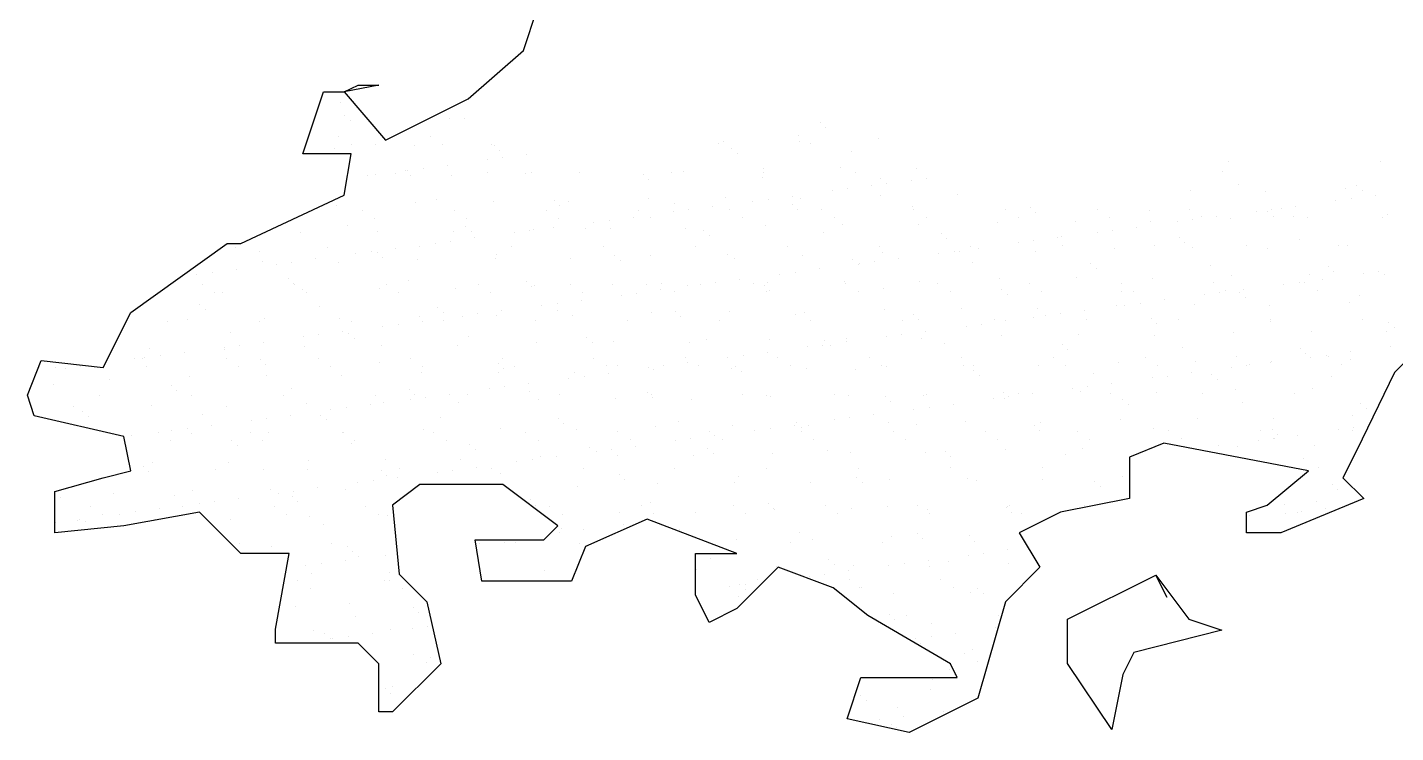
# Model space of a CAD drawing. Header units: millimetres. Extents: x 454 to 24074, y 929 to 15016.
# Drawn here: x 10775 to 11558, y 7779 to 8182 of the extents above; entities that cross this region are included whole.
import ezdxf

# ---------------------------------------------------------------- set-up
doc = ezdxf.new("R2010")
doc.units = ezdxf.units.MM
doc.layers.add('cadblocksdwg.com', color=255, linetype='Continuous')

# ---------------------------------------------------------------- blocks, each defined once
blk = doc.blocks.new('*X19')
at = {"color": 0}
for p, q in [((656.4394, 74.2011), (656.4394, 74.2011)), ((656.4451, 74.1838), (656.4451, 74.1838)), ((656.4525, 74.177), (656.4525, 74.177)), ((656.5872, 74.1802), (656.5872, 74.1802)), ((656.6075, 74.1802), (656.6075, 74.1802)), ((657.09, 74.1739), (657.09, 74.1739)), ((656.4367, 74.1552), (656.4367, 74.1552)), ((656.5612, 74.1554), (656.5612, 74.1554)), ((657.0595, 74.1563), (657.0595, 74.1563)), ((657.0974, 74.1672), (657.0974, 74.1672)), ((657.169, 74.1526), (657.169, 74.1526)), ((656.4309, 74.1393), (656.4309, 74.1393)), ((656.4535, 74.1444), (656.4535, 74.1444)), ((656.4873, 74.1451), (656.4873, 74.1451)), ((656.5389, 74.1432), (656.5389, 74.1432)), ((656.5781, 74.1446), (656.5781, 74.1446)), ((656.6436, 74.1445), (656.6436, 74.1445)), ((656.6473, 74.1437), (656.6473, 74.1437)), ((656.6547, 74.137), (656.6547, 74.137)), ((656.9518, 74.1453), (656.9518, 74.1453)), ((656.9587, 74.1492), (656.9587, 74.1492)), ((656.9698, 74.1388), (656.9698, 74.1388)), ((657.061, 74.1487), (657.061, 74.1487)), ((657.0764, 74.1456), (657.0764, 74.1456)), ((657.1322, 74.1353), (657.1322, 74.1353)), ((656.5839, 74.1166), (656.5839, 74.1166)), ((656.6383, 74.1237), (656.6383, 74.1237)), ((656.6591, 74.1265), (656.6591, 74.1265)), ((656.6916, 74.1307), (656.6916, 74.1307)), ((656.9772, 74.1321), (656.9772, 74.1321)), ((657.6429, 74.1212), (657.6429, 74.1212)), ((657.8499, 74.1221), (657.8499, 74.1221)), ((656.4763, 74.1024), (656.4763, 74.1024)), ((656.4873, 74.1036), (656.4873, 74.1036)), ((656.5143, 74.1057), (656.5143, 74.1057)), ((656.5271, 74.1086), (656.5271, 74.1086)), ((656.5306, 74.1095), (656.5306, 74.1095)), ((656.5344, 74.1019), (656.5344, 74.1019)), ((656.5514, 74.1123), (656.5514, 74.1123)), ((656.5897, 74.1031), (656.5897, 74.1031)), ((656.6388, 74.106), (656.6388, 74.106)), ((656.6895, 74.1051), (656.6895, 74.1051)), ((656.6977, 74.107), (656.6977, 74.107)), ((656.7634, 74.1062), (656.7634, 74.1062)), ((656.8495, 74.1037), (656.8495, 74.1037)), ((656.8569, 74.097), (656.8569, 74.097)), ((656.888, 74.1064), (656.888, 74.1064)), ((656.9047, 74.1078), (656.9047, 74.1078)), ((657.012, 74.1002), (657.012, 74.1002)), ((657.0125, 74.1066), (657.0125, 74.1066)), ((657.0128, 74.1117), (657.0128, 74.1117)), ((657.1175, 74.1131), (657.1175, 74.1131)), ((657.1371, 74.1069), (657.1371, 74.1069)), ((657.172, 74.0988), (657.172, 74.0988)), ((657.2198, 74.1126), (657.2198, 74.1126)), ((657.2343, 74.0986), (657.2343, 74.0986)), ((657.6354, 74.1078), (657.6354, 74.1078)), ((657.1058, 74.0817), (657.1058, 74.0817)), ((657.1266, 74.0844), (657.1266, 74.0844)), ((657.1592, 74.0887), (657.1592, 74.0887)), ((657.1794, 74.0921), (657.1794, 74.0921)), ((657.2135, 74.0959), (657.2135, 74.0959)), ((657.5913, 74.0816), (657.5913, 74.0816)), ((657.6569, 74.0904), (657.6569, 74.0904)), ((657.6937, 74.0811), (657.6937, 74.0811)), ((657.8017, 74.085), (657.8017, 74.085)), ((657.817, 74.089), (657.817, 74.089)), ((657.8243, 74.0822), (657.8243, 74.0822)), ((656.4334, 74.0622), (656.4334, 74.0622)), ((656.5414, 74.0661), (656.5414, 74.0661)), ((656.5692, 74.07), (656.5692, 74.07)), ((656.6461, 74.0674), (656.6461, 74.0674)), ((656.7293, 74.0686), (656.7293, 74.0686)), ((656.7367, 74.0619), (656.7367, 74.0619)), ((656.7485, 74.0669), (656.7485, 74.0669)), ((656.8565, 74.0708), (656.8565, 74.0708)), ((656.8917, 74.0651), (656.8917, 74.0651)), ((656.9438, 74.0604), (656.9438, 74.0604)), ((656.9612, 74.0722), (656.9612, 74.0722)), ((656.9982, 74.0675), (656.9982, 74.0675)), ((657.019, 74.0703), (657.019, 74.0703)), ((657.0515, 74.0745), (657.0515, 74.0745)), ((657.0518, 74.0637), (657.0518, 74.0637)), ((657.0635, 74.0717), (657.0635, 74.0717)), ((657.1716, 74.0756), (657.1716, 74.0756)), ((657.2142, 74.0602), (657.2142, 74.0602)), ((657.2763, 74.0769), (657.2763, 74.0769)), ((657.3743, 74.0588), (657.3743, 74.0588)), ((657.7344, 74.0609), (657.7344, 74.0609)), ((657.7887, 74.068), (657.7887, 74.068)), ((657.8096, 74.0708), (657.8096, 74.0708)), ((657.8421, 74.0751), (657.8421, 74.0751)), ((656.469, 74.055), (656.469, 74.055)), ((656.4859, 74.0443), (656.4859, 74.0443)), ((656.5935, 74.0552), (656.5935, 74.0552)), ((656.6104, 74.0445), (656.6104, 74.0445)), ((656.7181, 74.0555), (656.7181, 74.0555)), ((656.735, 74.0447), (656.735, 74.0447)), ((656.8036, 74.0419), (656.8036, 74.0419)), ((656.8362, 74.0462), (656.8362, 74.0462)), ((656.8427, 74.0557), (656.8427, 74.0557)), ((656.8595, 74.0449), (656.8595, 74.0449)), ((656.8905, 74.0534), (656.8905, 74.0534)), ((656.9113, 74.0561), (656.9113, 74.0561)), ((656.9672, 74.0559), (656.9672, 74.0559)), ((656.9841, 74.0452), (656.9841, 74.0452)), ((657.0592, 74.057), (657.0592, 74.057)), ((657.0918, 74.0561), (657.0918, 74.0561)), ((657.1087, 74.0454), (657.1087, 74.0454)), ((657.2164, 74.0564), (657.2164, 74.0564)), ((657.2332, 74.0456), (657.2332, 74.0456)), ((657.3409, 74.0566), (657.3409, 74.0566)), ((657.3578, 74.0458), (657.3578, 74.0458)), ((657.3816, 74.052), (657.3816, 74.052)), ((657.4351, 74.0407), (657.4351, 74.0407)), ((657.4655, 74.0568), (657.4655, 74.0568)), ((657.4824, 74.0461), (657.4824, 74.0461)), ((657.5367, 74.0553), (657.5367, 74.0553)), ((657.5374, 74.0402), (657.5374, 74.0402)), ((657.5901, 74.057), (657.5901, 74.057)), ((657.5942, 74.0424), (657.5942, 74.0424)), ((657.6069, 74.0463), (657.6069, 74.0463)), ((657.6267, 74.0467), (657.6267, 74.0467)), ((657.6454, 74.0441), (657.6454, 74.0441)), ((657.6811, 74.0539), (657.6811, 74.0539)), ((657.6967, 74.0539), (657.6967, 74.0539)), ((657.7019, 74.0566), (657.7019, 74.0566)), ((657.7041, 74.0471), (657.7041, 74.0471)), ((657.7146, 74.0573), (657.7146, 74.0573)), ((657.7315, 74.0465), (657.7315, 74.0465)), ((657.7501, 74.0455), (657.7501, 74.0455)), ((657.8524, 74.045), (657.8524, 74.045)), ((657.8591, 74.0503), (657.8591, 74.0503)), ((656.3852, 74.0252), (656.3852, 74.0252)), ((656.449, 74.0349), (656.449, 74.0349)), ((656.4899, 74.0265), (656.4899, 74.0265)), ((656.5922, 74.026), (656.5922, 74.026)), ((656.6091, 74.0335), (656.6091, 74.0335)), ((656.6164, 74.0268), (656.6164, 74.0268)), ((656.6751, 74.025), (656.6751, 74.025)), ((656.696, 74.0277), (656.696, 74.0277)), ((656.7002, 74.0299), (656.7002, 74.0299)), ((656.7285, 74.032), (656.7285, 74.032)), ((656.7715, 74.03), (656.7715, 74.03)), ((656.7828, 74.0392), (656.7828, 74.0392)), ((656.8049, 74.0313), (656.8049, 74.0313)), ((656.9073, 74.0308), (656.9073, 74.0308)), ((656.9315, 74.0286), (656.9315, 74.0286)), ((656.9389, 74.0218), (656.9389, 74.0218)), ((657.0153, 74.0347), (657.0153, 74.0347)), ((657.094, 74.0251), (657.094, 74.0251)), ((657.12, 74.036), (657.12, 74.036)), ((657.2223, 74.0355), (657.2223, 74.0355)), ((657.254, 74.0237), (657.254, 74.0237)), ((657.3304, 74.0394), (657.3304, 74.0394)), ((657.4657, 74.0255), (657.4657, 74.0255)), ((657.4865, 74.0283), (657.4865, 74.0283)), ((657.5191, 74.0325), (657.5191, 74.0325)), ((657.5734, 74.0397), (657.5734, 74.0397)), ((656.2974, 74.0051), (656.2974, 74.0051)), ((656.422, 74.0053), (656.422, 74.0053)), ((656.5131, 74.0037), (656.5131, 74.0037)), ((656.5466, 74.0056), (656.5466, 74.0056)), ((656.5675, 74.0108), (656.5675, 74.0108)), ((656.5883, 74.0136), (656.5883, 74.0136)), ((656.6208, 74.0178), (656.6208, 74.0178)), ((656.6711, 74.0058), (656.6711, 74.0058)), ((656.7957, 74.006), (656.7957, 74.006)), ((656.9203, 74.0063), (656.9203, 74.0063)), ((657.0448, 74.0065), (657.0448, 74.0065)), ((657.1694, 74.0067), (657.1694, 74.0067)), ((657.2614, 74.0169), (657.2614, 74.0169)), ((657.294, 74.0069), (657.294, 74.0069)), ((657.3037, 74.0042), (657.3037, 74.0042)), ((657.3581, 74.0113), (657.3581, 74.0113)), ((657.3789, 74.0141), (657.3789, 74.0141)), ((657.4114, 74.0184), (657.4114, 74.0184)), ((657.4164, 74.0202), (657.4164, 74.0202)), ((657.4185, 74.0072), (657.4185, 74.0072)), ((657.4891, 74.0032), (657.4891, 74.0032)), ((657.5431, 74.0074), (657.5431, 74.0074)), ((657.5765, 74.0188), (657.5765, 74.0188)), ((657.5839, 74.012), (657.5839, 74.012)), ((657.5938, 74.0046), (657.5938, 74.0046)), ((657.6677, 74.0076), (657.6677, 74.0076)), ((657.6962, 74.0041), (657.6962, 74.0041)), ((657.7389, 74.0152), (657.7389, 74.0152)), ((657.7922, 74.0078), (657.7922, 74.0078)), ((657.8042, 74.008), (657.8042, 74.008)), ((656.3288, 73.9998), (656.3288, 73.9998)), ((656.3336, 73.9856), (656.3336, 73.9856)), ((656.373, 73.9852), (656.373, 73.9852)), ((656.4055, 73.9895), (656.4055, 73.9895)), ((656.4359, 73.9851), (656.4359, 73.9851)), ((656.4598, 73.9967), (656.4598, 73.9967)), ((656.4806, 73.9994), (656.4806, 73.9994)), ((656.4888, 73.9984), (656.4888, 73.9984)), ((656.4962, 73.9916), (656.4962, 73.9916)), ((656.544, 73.989), (656.544, 73.989)), ((656.6487, 73.9904), (656.6487, 73.9904)), ((656.6512, 73.9949), (656.6512, 73.9949)), ((656.751, 73.9899), (656.751, 73.9899)), ((656.8113, 73.9935), (656.8113, 73.9935)), ((656.8187, 73.9867), (656.8187, 73.9867)), ((656.859, 73.9938), (656.859, 73.9938)), ((656.9637, 73.9951), (656.9637, 73.9951)), ((656.9737, 73.99), (656.9737, 73.99)), ((657.066, 73.9946), (657.066, 73.9946)), ((657.1338, 73.9886), (657.1338, 73.9886)), ((657.1635, 73.9857), (657.1635, 73.9857)), ((657.1741, 73.9985), (657.1741, 73.9985)), ((657.196, 73.99), (657.196, 73.99)), ((657.2504, 73.9972), (657.2504, 73.9972)), ((657.2712, 73.9999), (657.2712, 73.9999)), ((657.2788, 73.9998), (657.2788, 73.9998)), ((657.2962, 73.985), (657.2962, 73.985)), ((657.3811, 73.9993), (657.3811, 73.9993)), ((656.2445, 73.9683), (656.2445, 73.9683)), ((656.2653, 73.971), (656.2653, 73.971)), ((656.2978, 73.9753), (656.2978, 73.9753)), ((656.3521, 73.9825), (656.3521, 73.9825)), ((657.035, 73.9688), (657.035, 73.9688)), ((657.0559, 73.9716), (657.0559, 73.9716)), ((657.0884, 73.9758), (657.0884, 73.9758)), ((657.1411, 73.9818), (657.1411, 73.9818)), ((657.1427, 73.983), (657.1427, 73.983)), ((657.4562, 73.9837), (657.4562, 73.9837)), ((657.4636, 73.9769), (657.4636, 73.9769)), ((657.6187, 73.9801), (657.6187, 73.9801)), ((657.6479, 73.9671), (657.6479, 73.9671)), ((657.7526, 73.9684), (657.7526, 73.9684)), ((657.7787, 73.9788), (657.7787, 73.9788)), ((657.7861, 73.972), (657.7861, 73.972)), ((657.8256, 73.9693), (657.8256, 73.9693)), ((657.8464, 73.9721), (657.8464, 73.9721)), ((657.855, 73.9679), (657.855, 73.9679)), ((656.2522, 73.9544), (656.2522, 73.9544)), ((656.3686, 73.9633), (656.3686, 73.9633)), ((656.3759, 73.9565), (656.3759, 73.9565)), ((656.3767, 73.9546), (656.3767, 73.9546)), ((656.3877, 73.9481), (656.3877, 73.9481)), ((656.4924, 73.9494), (656.4924, 73.9494)), ((656.5013, 73.9548), (656.5013, 73.9548)), ((656.531, 73.9598), (656.531, 73.9598)), ((656.5947, 73.949), (656.5947, 73.949)), ((656.6259, 73.9551), (656.6259, 73.9551)), ((656.691, 73.9584), (656.691, 73.9584)), ((656.6984, 73.9516), (656.6984, 73.9516)), ((656.7027, 73.9529), (656.7027, 73.9529)), ((656.7504, 73.9553), (656.7504, 73.9553)), ((656.8074, 73.9542), (656.8074, 73.9542)), ((656.8535, 73.9549), (656.8535, 73.9549)), ((656.873, 73.9475), (656.873, 73.9475)), ((656.875, 73.9555), (656.875, 73.9555)), ((656.9098, 73.9537), (656.9098, 73.9537)), ((656.9274, 73.9546), (656.9274, 73.9546)), ((656.9482, 73.9574), (656.9482, 73.9574)), ((656.9807, 73.9617), (656.9807, 73.9617)), ((656.9996, 73.9557), (656.9996, 73.9557)), ((657.0135, 73.9535), (657.0135, 73.9535)), ((657.0178, 73.9576), (657.0178, 73.9576)), ((657.1225, 73.9589), (657.1225, 73.9589)), ((657.1241, 73.956), (657.1241, 73.956)), ((657.1759, 73.9499), (657.1759, 73.9499)), ((657.2248, 73.9584), (657.2248, 73.9584)), ((657.2487, 73.9562), (657.2487, 73.9562)), ((657.3329, 73.9623), (657.3329, 73.9623)), ((657.336, 73.9486), (657.336, 73.9486)), ((657.3732, 73.9564), (657.3732, 73.9564)), ((657.4376, 73.9637), (657.4376, 73.9637)), ((657.4978, 73.9567), (657.4978, 73.9567)), ((657.5399, 73.9632), (657.5399, 73.9632)), ((657.6224, 73.9569), (657.6224, 73.9569)), ((657.6636, 73.948), (657.6636, 73.948)), ((657.7179, 73.9552), (657.7179, 73.9552)), ((657.7388, 73.9579), (657.7388, 73.9579)), ((657.7469, 73.9571), (657.7469, 73.9571)), ((657.7713, 73.9622), (657.7713, 73.9622)), ((656.269, 73.9436), (656.269, 73.9436)), ((656.2796, 73.9442), (656.2796, 73.9442)), ((656.3936, 73.9439), (656.3936, 73.9439)), ((656.5182, 73.9441), (656.5182, 73.9441)), ((656.6427, 73.9443), (656.6427, 73.9443)), ((656.7328, 73.929), (656.7328, 73.929)), ((656.7654, 73.9333), (656.7654, 73.9333)), ((656.7673, 73.9445), (656.7673, 73.9445)), ((656.8197, 73.9405), (656.8197, 73.9405)), ((656.8405, 73.9432), (656.8405, 73.9432)), ((656.8919, 73.9448), (656.8919, 73.9448)), ((657.0164, 73.945), (657.0164, 73.945)), ((657.0209, 73.9467), (657.0209, 73.9467)), ((657.141, 73.9452), (657.141, 73.9452)), ((657.2656, 73.9455), (657.2656, 73.9455)), ((657.3434, 73.9418), (657.3434, 73.9418)), ((657.3901, 73.9457), (657.3901, 73.9457)), ((657.4984, 73.945), (657.4984, 73.945)), ((657.5147, 73.9459), (657.5147, 73.9459)), ((657.5234, 73.9295), (657.5234, 73.9295)), ((657.5559, 73.9338), (657.5559, 73.9338)), ((657.6103, 73.941), (657.6103, 73.941)), ((657.6311, 73.9437), (657.6311, 73.9437)), ((657.6392, 73.9461), (657.6392, 73.9461)), ((657.6585, 73.9437), (657.6585, 73.9437)), ((657.6658, 73.9369), (657.6658, 73.9369)), ((657.7638, 73.9464), (657.7638, 73.9464)), ((657.8067, 73.9309), (657.8067, 73.9309)), ((657.8209, 73.9401), (657.8209, 73.9401)), ((656.2483, 73.9282), (656.2483, 73.9282)), ((656.2557, 73.9214), (656.2557, 73.9214)), ((656.4107, 73.9247), (656.4107, 73.9247)), ((656.5465, 73.9119), (656.5465, 73.9119)), ((656.5708, 73.9233), (656.5708, 73.9233)), ((656.5782, 73.9165), (656.5782, 73.9165)), ((656.6044, 73.9121), (656.6044, 73.9121)), ((656.6252, 73.9149), (656.6252, 73.9149)), ((656.6512, 73.9133), (656.6512, 73.9133)), ((656.6577, 73.9191), (656.6577, 73.9191)), ((656.712, 73.9263), (656.712, 73.9263)), ((656.7332, 73.9197), (656.7332, 73.9197)), ((656.7535, 73.9128), (656.7535, 73.9128)), ((656.8615, 73.9167), (656.8615, 73.9167)), ((656.8933, 73.9184), (656.8933, 73.9184)), ((656.9006, 73.9116), (656.9006, 73.9116)), ((656.9662, 73.918), (656.9662, 73.918)), ((657.0557, 73.9148), (657.0557, 73.9148)), ((657.0686, 73.9175), (657.0686, 73.9175)), ((657.1766, 73.9214), (657.1766, 73.9214)), ((657.2157, 73.9135), (657.2157, 73.9135)), ((657.2813, 73.9228), (657.2813, 73.9228)), ((657.3836, 73.9223), (657.3836, 73.9223)), ((657.3949, 73.9126), (657.3949, 73.9126)), ((657.4158, 73.9154), (657.4158, 73.9154)), ((657.4483, 73.9197), (657.4483, 73.9197)), ((657.4917, 73.9262), (657.4917, 73.9262)), ((657.5026, 73.9268), (657.5026, 73.9268)), ((657.5964, 73.9275), (657.5964, 73.9275)), ((657.6987, 73.927), (657.6987, 73.927)), ((656.2052, 73.9047), (656.2052, 73.9047)), ((656.2314, 73.9072), (656.2314, 73.9072)), ((656.3297, 73.905), (656.3297, 73.905)), ((656.3361, 73.9085), (656.3361, 73.9085)), ((656.4384, 73.9081), (656.4384, 73.9081)), ((656.4543, 73.9052), (656.4543, 73.9052)), ((656.4967, 73.8979), (656.4967, 73.8979)), ((656.5175, 73.9007), (656.5175, 73.9007)), ((656.55, 73.905), (656.55, 73.905)), ((656.5789, 73.9054), (656.5789, 73.9054)), ((656.7034, 73.9056), (656.7034, 73.9056)), ((656.828, 73.9059), (656.828, 73.9059)), ((656.9526, 73.9061), (656.9526, 73.9061)), ((657.0771, 73.9063), (657.0771, 73.9063)), ((657.2017, 73.9065), (657.2017, 73.9065)), ((657.2231, 73.9067), (657.2231, 73.9067)), ((657.2873, 73.8985), (657.2873, 73.8985)), ((657.3081, 73.9012), (657.3081, 73.9012)), ((657.3263, 73.9068), (657.3263, 73.9068)), ((657.3406, 73.9055), (657.3406, 73.9055)), ((657.3782, 73.9099), (657.3782, 73.9099)), ((657.4508, 73.907), (657.4508, 73.907)), ((657.5382, 73.9085), (657.5382, 73.9085)), ((657.5456, 73.9018), (657.5456, 73.9018)), ((657.5754, 73.9072), (657.5754, 73.9072)), ((657.7, 73.9074), (657.7, 73.9074)), ((657.7006, 73.905), (657.7006, 73.905)), ((657.8245, 73.9077), (657.8245, 73.9077)), ((657.8607, 73.9036), (657.8607, 73.9036)), ((657.8681, 73.8969), (657.8681, 73.8969)), ((656.2905, 73.8895), (656.2905, 73.8895)), ((656.3347, 73.8766), (656.3347, 73.8766)), ((656.389, 73.8838), (656.389, 73.8838)), ((656.4098, 73.8865), (656.4098, 73.8865)), ((656.4424, 73.8908), (656.4424, 73.8908)), ((656.4506, 73.8882), (656.4506, 73.8882)), ((656.4579, 73.8814), (656.4579, 73.8814)), ((656.613, 73.8846), (656.613, 73.8846)), ((656.7053, 73.8758), (656.7053, 73.8758)), ((656.773, 73.8833), (656.773, 73.8833)), ((656.7804, 73.8765), (656.7804, 73.8765)), ((656.81, 73.8771), (656.81, 73.8771)), ((656.9123, 73.8766), (656.9123, 73.8766)), ((656.9354, 73.8797), (656.9354, 73.8797)), ((657.0203, 73.8805), (657.0203, 73.8805)), ((657.0955, 73.8783), (657.0955, 73.8783)), ((657.125, 73.8819), (657.125, 73.8819)), ((657.1253, 73.8771), (657.1253, 73.8771)), ((657.1796, 73.8843), (657.1796, 73.8843)), ((657.2004, 73.887), (657.2004, 73.887)), ((657.2274, 73.8814), (657.2274, 73.8814)), ((657.2329, 73.8913), (657.2329, 73.8913)), ((657.2579, 73.8748), (657.2579, 73.8748)), ((657.3354, 73.8853), (657.3354, 73.8853)), ((657.418, 73.8734), (657.418, 73.8734)), ((657.4401, 73.8866), (657.4401, 73.8866)), ((657.5424, 73.8861), (657.5424, 73.8861)), ((657.6505, 73.89), (657.6505, 73.89)), ((657.7552, 73.8913), (657.7552, 73.8913)), ((657.8575, 73.8908), (657.8575, 73.8908)), ((656.1737, 73.8554), (656.1737, 73.8554)), ((656.1798, 73.8676), (656.1798, 73.8676)), ((656.1945, 73.8582), (656.1945, 73.8582)), ((656.227, 73.8624), (656.227, 73.8624)), ((656.2813, 73.8696), (656.2813, 73.8696)), ((656.2822, 73.8671), (656.2822, 73.8671)), ((656.3022, 73.8723), (656.3022, 73.8723)), ((656.3902, 73.871), (656.3902, 73.871)), ((656.4949, 73.8724), (656.4949, 73.8724)), ((656.5972, 73.8719), (656.5972, 73.8719)), ((656.6582, 73.8549), (656.6582, 73.8549)), ((656.7827, 73.8551), (656.7827, 73.8551)), ((656.9073, 73.8554), (656.9073, 73.8554)), ((656.9642, 73.8559), (656.9642, 73.8559)), ((656.9851, 73.8587), (656.9851, 73.8587)), ((657.0176, 73.863), (657.0176, 73.863)), ((657.0319, 73.8556), (657.0319, 73.8556)), ((657.0719, 73.8701), (657.0719, 73.8701)), ((657.0927, 73.8728), (657.0927, 73.8728)), ((657.1029, 73.8716), (657.1029, 73.8716)), ((657.1564, 73.8558), (657.1564, 73.8558)), ((657.281, 73.856), (657.281, 73.856)), ((657.4056, 73.8563), (657.4056, 73.8563)), ((657.4254, 73.8667), (657.4254, 73.8667)), ((657.5301, 73.8565), (657.5301, 73.8565)), ((657.5804, 73.8699), (657.5804, 73.8699)), ((657.6547, 73.8567), (657.6547, 73.8567)), ((657.7405, 73.8685), (657.7405, 73.8685)), ((657.7478, 73.8618), (657.7478, 73.8618)), ((657.7548, 73.8564), (657.7548, 73.8564)), ((657.7756, 73.8592), (657.7756, 73.8592)), ((657.7793, 73.8569), (657.7793, 73.8569)), ((657.8082, 73.8635), (657.8082, 73.8635)), ((657.8625, 73.8706), (657.8625, 73.8706)), ((656.0522, 73.843), (656.0522, 73.843)), ((656.066, 73.8412), (656.066, 73.8412)), ((656.0868, 73.844), (656.0868, 73.844)), ((656.1599, 73.854), (656.1599, 73.854)), ((656.1703, 73.8544), (656.1703, 73.8544)), ((656.1768, 73.8433), (656.1768, 73.8433)), ((656.2845, 73.8542), (656.2845, 73.8542)), ((656.3013, 73.8435), (656.3013, 73.8435)), ((656.3303, 73.8531), (656.3303, 73.8531)), ((656.3377, 73.8463), (656.3377, 73.8463)), ((656.409, 73.8544), (656.409, 73.8544)), ((656.4259, 73.8437), (656.4259, 73.8437)), ((656.4927, 73.8495), (656.4927, 73.8495)), ((656.5336, 73.8547), (656.5336, 73.8547)), ((656.5505, 73.8439), (656.5505, 73.8439)), ((656.6528, 73.8482), (656.6528, 73.8482)), ((656.6537, 73.8362), (656.6537, 73.8362)), ((656.6602, 73.8414), (656.6602, 73.8414)), ((656.675, 73.8442), (656.675, 73.8442)), ((656.7996, 73.8444), (656.7996, 73.8444)), ((656.8152, 73.8446), (656.8152, 73.8446)), ((656.8566, 73.8418), (656.8566, 73.8418)), ((656.8641, 73.8396), (656.8641, 73.8396)), ((656.8774, 73.8445), (656.8774, 73.8445)), ((656.9099, 73.8488), (656.9099, 73.8488)), ((656.9242, 73.8446), (656.9242, 73.8446)), ((656.9688, 73.8409), (656.9688, 73.8409)), ((656.9753, 73.8432), (656.9753, 73.8432)), ((656.9826, 73.8365), (656.9826, 73.8365)), ((657.0487, 73.8448), (657.0487, 73.8448)), ((657.0711, 73.8405), (657.0711, 73.8405)), ((657.1377, 73.8397), (657.1377, 73.8397)), ((657.1733, 73.8451), (657.1733, 73.8451)), ((657.1791, 73.8443), (657.1791, 73.8443)), ((657.2838, 73.8457), (657.2838, 73.8457)), ((657.2977, 73.8383), (657.2977, 73.8383)), ((657.2979, 73.8453), (657.2979, 73.8453)), ((657.3861, 73.8452), (657.3861, 73.8452)), ((657.4224, 73.8455), (657.4224, 73.8455)), ((657.4942, 73.8491), (657.4942, 73.8491)), ((657.547, 73.8457), (657.547, 73.8457)), ((657.5989, 73.8504), (657.5989, 73.8504)), ((657.6472, 73.8423), (657.6472, 73.8423)), ((657.668, 73.845), (657.668, 73.845)), ((657.6716, 73.846), (657.6716, 73.846)), ((657.7005, 73.8493), (657.7005, 73.8493)), ((657.7012, 73.8499), (657.7012, 73.8499)), ((657.7961, 73.8462), (657.7961, 73.8462)), ((657.8092, 73.8538), (657.8092, 73.8538)), ((656.0236, 73.8267), (656.0236, 73.8267)), ((656.05, 73.8193), (656.05, 73.8193)), ((656.1259, 73.8262), (656.1259, 73.8262)), ((656.2101, 73.818), (656.2101, 73.818)), ((656.2339, 73.8301), (656.2339, 73.8301)), ((656.3386, 73.8315), (656.3386, 73.8315)), ((656.441, 73.831), (656.441, 73.831)), ((656.549, 73.8349), (656.549, 73.8349)), ((656.6946, 73.8204), (656.6946, 73.8204)), ((656.7489, 73.8276), (656.7489, 73.8276)), ((656.756, 73.8357), (656.756, 73.8357)), ((656.7697, 73.8303), (656.7697, 73.8303)), ((656.8022, 73.8346), (656.8022, 73.8346)), ((657.3051, 73.8316), (657.3051, 73.8316)), ((657.4602, 73.8348), (657.4602, 73.8348)), ((657.4852, 73.8209), (657.4852, 73.8209)), ((657.5395, 73.8281), (657.5395, 73.8281)), ((657.5603, 73.8308), (657.5603, 73.8308)), ((657.5928, 73.8351), (657.5928, 73.8351)), ((657.6202, 73.8334), (657.6202, 73.8334)), ((657.6276, 73.8267), (657.6276, 73.8267)), ((657.7826, 73.8299), (657.7826, 73.8299)), ((656.1129, 73.8043), (656.1129, 73.8043)), ((656.2174, 73.8112), (656.2174, 73.8112)), ((656.2375, 73.8046), (656.2375, 73.8046)), ((656.3621, 73.8048), (656.3621, 73.8048)), ((656.3725, 73.8144), (656.3725, 73.8144)), ((656.4866, 73.805), (656.4866, 73.805)), ((656.5325, 73.813), (656.5325, 73.813)), ((656.5336, 73.7992), (656.5336, 73.7992)), ((656.5399, 73.8063), (656.5399, 73.8063)), ((656.5544, 73.802), (656.5544, 73.802)), ((656.5869, 73.8063), (656.5869, 73.8063)), ((656.6112, 73.8052), (656.6112, 73.8052)), ((656.6412, 73.8134), (656.6412, 73.8134)), ((656.6621, 73.8161), (656.6621, 73.8161)), ((656.695, 73.8095), (656.695, 73.8095)), ((656.7358, 73.8055), (656.7358, 73.8055)), ((656.8125, 73.8), (656.8125, 73.8)), ((656.855, 73.8081), (656.855, 73.8081)), ((656.8603, 73.8057), (656.8603, 73.8057)), ((656.8624, 73.8014), (656.8624, 73.8014)), ((656.9148, 73.7996), (656.9148, 73.7996)), ((656.9849, 73.8059), (656.9849, 73.8059)), ((657.0174, 73.8046), (657.0174, 73.8046)), ((657.0228, 73.8034), (657.0228, 73.8034)), ((657.1094, 73.8061), (657.1094, 73.8061)), ((657.1276, 73.8048), (657.1276, 73.8048)), ((657.1775, 73.8032), (657.1775, 73.8032)), ((657.2299, 73.8043), (657.2299, 73.8043)), ((657.234, 73.8064), (657.234, 73.8064)), ((657.3241, 73.7997), (657.3241, 73.7997)), ((657.3379, 73.8082), (657.3379, 73.8082)), ((657.3399, 73.7997), (657.3399, 73.7997)), ((657.345, 73.8025), (657.345, 73.8025)), ((657.3586, 73.8066), (657.3586, 73.8066)), ((657.3775, 73.8068), (657.3775, 73.8068)), ((657.4318, 73.8139), (657.4318, 73.8139)), ((657.4426, 73.8095), (657.4426, 73.8095)), ((657.4526, 73.8167), (657.4526, 73.8167)), ((657.4831, 73.8068), (657.4831, 73.8068)), ((657.5449, 73.809), (657.5449, 73.809)), ((657.6077, 73.8071), (657.6077, 73.8071)), ((657.653, 73.8129), (657.653, 73.8129)), ((657.7323, 73.8073), (657.7323, 73.8073)), ((657.7577, 73.8143), (657.7577, 73.8143)), ((656.0777, 73.7892), (656.0777, 73.7892)), ((656.0898, 73.7829), (656.0898, 73.7829)), ((656.1824, 73.7906), (656.1824, 73.7906)), ((656.2847, 73.7901), (656.2847, 73.7901)), ((656.3927, 73.794), (656.3927, 73.794)), ((656.4259, 73.7851), (656.4259, 73.7851)), ((656.4467, 73.7878), (656.4467, 73.7878)), ((656.4792, 73.7921), (656.4792, 73.7921)), ((656.4974, 73.7953), (656.4974, 73.7953)), ((656.5997, 73.7948), (656.5997, 73.7948)), ((656.7078, 73.7987), (656.7078, 73.7987)), ((657.1849, 73.7965), (657.1849, 73.7965)), ((657.2165, 73.7856), (657.2165, 73.7856)), ((657.2373, 73.7883), (657.2373, 73.7883)), ((657.2698, 73.7926), (657.2698, 73.7926)), ((657.5, 73.7983), (657.5, 73.7983)), ((657.5073, 73.7916), (657.5073, 73.7916)), ((657.6624, 73.7948), (657.6624, 73.7948)), ((657.8224, 73.7934), (657.8224, 73.7934)), ((657.8298, 73.7866), (657.8298, 73.7866)), ((656.0972, 73.7761), (656.0972, 73.7761)), ((656.2522, 73.7793), (656.2522, 73.7793)), ((656.2639, 73.7637), (656.2639, 73.7637)), ((656.3182, 73.7709), (656.3182, 73.7709)), ((656.339, 73.7736), (656.339, 73.7736)), ((656.3716, 73.7779), (656.3716, 73.7779)), ((656.4123, 73.7779), (656.4123, 73.7779)), ((656.4197, 73.7712), (656.4197, 73.7712)), ((656.5747, 73.7744), (656.5747, 73.7744)), ((656.7348, 73.773), (656.7348, 73.773)), ((656.7421, 73.7663), (656.7421, 73.7663)), ((656.8666, 73.7625), (656.8666, 73.7625)), ((656.8972, 73.7695), (656.8972, 73.7695)), ((656.9713, 73.7639), (656.9713, 73.7639)), ((657.0545, 73.7642), (657.0545, 73.7642)), ((657.0572, 73.7681), (657.0572, 73.7681)), ((657.0736, 73.7634), (657.0736, 73.7634)), ((657.1088, 73.7714), (657.1088, 73.7714)), ((657.1296, 73.7741), (657.1296, 73.7741)), ((657.1621, 73.7784), (657.1621, 73.7784)), ((657.1816, 73.7673), (657.1816, 73.7673)), ((657.2197, 73.7646), (657.2197, 73.7646)), ((657.2863, 73.7686), (657.2863, 73.7686)), ((657.3797, 73.7632), (657.3797, 73.7632)), ((657.3887, 73.7681), (657.3887, 73.7681)), ((657.4967, 73.772), (657.4967, 73.772)), ((657.6014, 73.7733), (657.6014, 73.7733)), ((657.7037, 73.7729), (657.7037, 73.7729)), ((657.8118, 73.7767), (657.8118, 73.7767)), ((656.1562, 73.7496), (656.1562, 73.7496)), ((656.1922, 73.7538), (656.1922, 73.7538)), ((656.2106, 73.7567), (656.2106, 73.7567)), ((656.2314, 73.7594), (656.2314, 73.7594)), ((656.2365, 73.7531), (656.2365, 73.7531)), ((656.3168, 73.7541), (656.3168, 73.7541)), ((656.3412, 73.7544), (656.3412, 73.7544)), ((656.4413, 73.7543), (656.4413, 73.7543)), ((656.4435, 73.7539), (656.4435, 73.7539)), ((656.4582, 73.7435), (656.4582, 73.7435)), ((656.5515, 73.7578), (656.5515, 73.7578)), ((656.5659, 73.7545), (656.5659, 73.7545)), ((656.5828, 73.7438), (656.5828, 73.7438)), ((656.6562, 73.7591), (656.6562, 73.7591)), ((656.6905, 73.7547), (656.6905, 73.7547)), ((656.7073, 73.744), (656.7073, 73.744)), ((656.7585, 73.7586), (656.7585, 73.7586)), ((656.815, 73.755), (656.815, 73.755)), ((656.8319, 73.7442), (656.8319, 73.7442)), ((656.9143, 73.7458), (656.9143, 73.7458)), ((656.9396, 73.7552), (656.9396, 73.7552)), ((656.9468, 73.7501), (656.9468, 73.7501)), ((656.9565, 73.7444), (656.9565, 73.7444)), ((657.0011, 73.7572), (657.0011, 73.7572)), ((657.0219, 73.76), (657.0219, 73.76)), ((657.0642, 73.7554), (657.0642, 73.7554)), ((657.0646, 73.7614), (657.0646, 73.7614)), ((657.081, 73.7447), (657.081, 73.7447)), ((657.1887, 73.7556), (657.1887, 73.7556)), ((657.2056, 73.7449), (657.2056, 73.7449)), ((657.3133, 73.7559), (657.3133, 73.7559)), ((657.3302, 73.7451), (657.3302, 73.7451)), ((657.3871, 73.7564), (657.3871, 73.7564)), ((657.4379, 73.7561), (657.4379, 73.7561)), ((657.4547, 73.7454), (657.4547, 73.7454)), ((657.5421, 73.7597), (657.5421, 73.7597)), ((657.5624, 73.7563), (657.5624, 73.7563)), ((657.5793, 73.7456), (657.5793, 73.7456)), ((657.684, 73.7436), (657.684, 73.7436)), ((657.687, 73.7565), (657.687, 73.7565)), ((657.7022, 73.7583), (657.7022, 73.7583)), ((657.7039, 73.7458), (657.7039, 73.7458)), ((657.7049, 73.7463), (657.7049, 73.7463)), ((657.7096, 73.7515), (657.7096, 73.7515)), ((657.7374, 73.7506), (657.7374, 73.7506)), ((657.7917, 73.7577), (657.7917, 73.7577)), ((657.8116, 73.7568), (657.8116, 73.7568)), ((657.8125, 73.7605), (657.8125, 73.7605)), ((656.2091, 73.7431), (656.2091, 73.7431)), ((656.292, 73.7428), (656.292, 73.7428)), ((656.2994, 73.7361), (656.2994, 73.7361)), ((656.3336, 73.7433), (656.3336, 73.7433)), ((656.4545, 73.7393), (656.4545, 73.7393)), ((656.6145, 73.7379), (656.6145, 73.7379)), ((656.6219, 73.7312), (656.6219, 73.7312)), ((656.7769, 73.7344), (656.7769, 73.7344)), ((656.7858, 73.7289), (656.7858, 73.7289)), ((656.8066, 73.7316), (656.8066, 73.7316)), ((656.8391, 73.7359), (656.8391, 73.7359)), ((656.8935, 73.743), (656.8935, 73.743)), ((656.937, 73.733), (656.937, 73.733)), ((656.9444, 73.7263), (656.9444, 73.7263)), ((657.0254, 73.7264), (657.0254, 73.7264)), ((657.0994, 73.7295), (657.0994, 73.7295)), ((657.1301, 73.7277), (657.1301, 73.7277)), ((657.2324, 73.7272), (657.2324, 73.7272)), ((657.2595, 73.7281), (657.2595, 73.7281)), ((657.3404, 73.7311), (657.3404, 73.7311)), ((657.4451, 73.7324), (657.4451, 73.7324)), ((657.5972, 73.7321), (657.5972, 73.7321)), ((657.6297, 73.7364), (657.6297, 73.7364)), ((657.6555, 73.7358), (657.6555, 73.7358)), ((657.7602, 73.7372), (657.7602, 73.7372)), ((656.1718, 73.7077), (656.1718, 73.7077)), ((656.1849, 73.7135), (656.1849, 73.7135)), ((656.2872, 73.713), (656.2872, 73.713)), ((656.3952, 73.7169), (656.3952, 73.7169)), ((656.4999, 73.7182), (656.4999, 73.7182)), ((656.6023, 73.7177), (656.6023, 73.7177)), ((656.6238, 73.7075), (656.6238, 73.7075)), ((656.6781, 73.7147), (656.6781, 73.7147)), ((656.6989, 73.7174), (656.6989, 73.7174)), ((656.7103, 73.7216), (656.7103, 73.7216)), ((656.7315, 73.7217), (656.7315, 73.7217)), ((656.815, 73.723), (656.815, 73.723)), ((656.9173, 73.7225), (656.9173, 73.7225)), ((657.2668, 73.7213), (657.2668, 73.7213)), ((657.3909, 73.7064), (657.3909, 73.7064)), ((657.4219, 73.7246), (657.4219, 73.7246)), ((657.7444, 73.7196), (657.7444, 73.7196)), ((657.7646, 73.7071), (657.7646, 73.7071)), ((656.1792, 73.701), (656.1792, 73.701)), ((656.2698, 73.7044), (656.2698, 73.7044)), ((656.3342, 73.7042), (656.3342, 73.7042)), ((656.3944, 73.7046), (656.3944, 73.7046)), ((656.4836, 73.6891), (656.4836, 73.6891)), ((656.4943, 73.7028), (656.4943, 73.7028)), ((656.5017, 73.6961), (656.5017, 73.6961)), ((656.5161, 73.6934), (656.5161, 73.6934)), ((656.5189, 73.7049), (656.5189, 73.7049)), ((656.5704, 73.7005), (656.5704, 73.7005)), ((656.5913, 73.7033), (656.5913, 73.7033)), ((656.6435, 73.7051), (656.6435, 73.7051)), ((656.6567, 73.6993), (656.6567, 73.6993)), ((656.7681, 73.7053), (656.7681, 73.7053)), ((656.8168, 73.6979), (656.8168, 73.6979)), ((656.8241, 73.6911), (656.8241, 73.6911)), ((656.8926, 73.7055), (656.8926, 73.7055)), ((656.9792, 73.6944), (656.9792, 73.6944)), ((657.0172, 73.7058), (657.0172, 73.7058)), ((657.1392, 73.693), (657.1392, 73.693)), ((657.1418, 73.706), (657.1418, 73.706)), ((657.1842, 73.6902), (657.1842, 73.6902)), ((657.2663, 73.7062), (657.2663, 73.7062)), ((657.2889, 73.6915), (657.2889, 73.6915)), ((657.3016, 73.6895), (657.3016, 73.6895)), ((657.3912, 73.691), (657.3912, 73.691)), ((657.4617, 73.6881), (657.4617, 73.6881)), ((657.4992, 73.6949), (657.4992, 73.6949)), ((656.1309, 73.6721), (656.1309, 73.6721)), ((656.239, 73.676), (656.239, 73.676)), ((656.3437, 73.6773), (656.3437, 73.6773)), ((656.3551, 73.6722), (656.3551, 73.6722)), ((656.3759, 73.6749), (656.3759, 73.6749)), ((656.4084, 73.6792), (656.4084, 73.6792)), ((656.446, 73.6768), (656.446, 73.6768)), ((656.4628, 73.6863), (656.4628, 73.6863)), ((656.7611, 73.6816), (656.7611, 73.6816)), ((656.8691, 73.6855), (656.8691, 73.6855)), ((656.9738, 73.6868), (656.9738, 73.6868)), ((657.0761, 73.6863), (657.0761, 73.6863)), ((657.1466, 73.6862), (657.1466, 73.6862)), ((657.4691, 73.6813), (657.4691, 73.6813)), ((657.7842, 73.6832), (657.7842, 73.6832)), ((657.7916, 73.6764), (657.7916, 73.6764)), ((656.0589, 73.6659), (656.0589, 73.6659)), ((656.0999, 73.6534), (656.0999, 73.6534)), ((656.1931, 73.6508), (656.1931, 73.6508)), ((656.214, 73.6691), (656.214, 73.6691)), ((656.2245, 73.6537), (656.2245, 73.6537)), ((656.2474, 73.658), (656.2474, 73.658)), ((656.2683, 73.6607), (656.2683, 73.6607)), ((656.3008, 73.665), (656.3008, 73.665)), ((656.3491, 73.6539), (656.3491, 73.6539)), ((656.374, 73.6677), (656.374, 73.6677)), ((656.3814, 73.661), (656.3814, 73.661)), ((656.4736, 73.6541), (656.4736, 73.6541)), ((656.6965, 73.6628), (656.6965, 73.6628)), ((656.7039, 73.656), (656.7039, 73.656)), ((656.7228, 73.6546), (656.7228, 73.6546)), ((656.8473, 73.6548), (656.8473, 73.6548)), ((656.8589, 73.6593), (656.8589, 73.6593)), ((656.9719, 73.655), (656.9719, 73.655)), ((657.019, 73.6579), (657.019, 73.6579)), ((657.0264, 73.6511), (657.0264, 73.6511)), ((657.0965, 73.6553), (657.0965, 73.6553)), ((657.1814, 73.6543), (657.1814, 73.6543)), ((657.221, 73.6555), (657.221, 73.6555)), ((657.3415, 73.653), (657.3415, 73.653)), ((657.343, 73.654), (657.343, 73.654)), ((657.3456, 73.6557), (657.3456, 73.6557)), ((657.4477, 73.6554), (657.4477, 73.6554)), ((657.7193, 73.6564), (657.7193, 73.6564)), ((657.7627, 73.6601), (657.7627, 73.6601)), ((657.7743, 73.6519), (657.7743, 73.6519)), ((656.0529, 73.6324), (656.0529, 73.6324)), ((656.0827, 73.6351), (656.0827, 73.6351)), ((656.0854, 73.6367), (656.0854, 73.6367)), ((656.0937, 73.634), (656.0937, 73.634)), ((656.1168, 73.6427), (656.1168, 73.6427)), ((656.1398, 73.6438), (656.1398, 73.6438)), ((656.1606, 73.6466), (656.1606, 73.6466)), ((656.1874, 73.6364), (656.1874, 73.6364)), ((656.2897, 73.6359), (656.2897, 73.6359)), ((656.3659, 73.6431), (656.3659, 73.6431)), ((656.3978, 73.6398), (656.3978, 73.6398)), ((656.4905, 73.6434), (656.4905, 73.6434)), ((656.5025, 73.6412), (656.5025, 73.6412)), ((656.7128, 73.6446), (656.7128, 73.6446)), ((656.7396, 73.6438), (656.7396, 73.6438)), ((656.8175, 73.6459), (656.8175, 73.6459)), ((656.8435, 73.6329), (656.8435, 73.6329)), ((656.8642, 73.6441), (656.8642, 73.6441)), ((656.9199, 73.6454), (656.9199, 73.6454)), ((656.9888, 73.6443), (656.9888, 73.6443)), ((657.0279, 73.6493), (657.0279, 73.6493)), ((657.1133, 73.6445), (657.1133, 73.6445)), ((657.1326, 73.6506), (657.1326, 73.6506)), ((657.2349, 73.6501), (657.2349, 73.6501)), ((657.2379, 73.6447), (657.2379, 73.6447)), ((657.3488, 73.6462), (657.3488, 73.6462)), ((657.3625, 73.645), (657.3625, 73.645)), ((657.6713, 73.6413), (657.6713, 73.6413)), ((657.7209, 73.6448), (657.7209, 73.6448)), ((657.7362, 73.6456), (657.7362, 73.6456)), ((657.7417, 73.6476), (657.7417, 73.6476)), ((656.4162, 73.6291), (656.4162, 73.6291)), ((656.7358, 73.6187), (656.7358, 73.6187)), ((656.7387, 73.6242), (656.7387, 73.6242)), ((656.7683, 73.623), (656.7683, 73.623)), ((656.8227, 73.6302), (656.8227, 73.6302)), ((656.8987, 73.6228), (656.8987, 73.6228)), ((657.0612, 73.6192), (657.0612, 73.6192)), ((657.2212, 73.6179), (657.2212, 73.6179)), ((657.2914, 73.6145), (657.2914, 73.6145)), ((657.7088, 73.6187), (657.7088, 73.6187)), ((656.3021, 73.6042), (656.3021, 73.6042)), ((656.3462, 73.6003), (656.3462, 73.6003)), ((656.4267, 73.6045), (656.4267, 73.6045)), ((656.4485, 73.5998), (656.4485, 73.5998)), ((656.6281, 73.6045), (656.6281, 73.6045)), ((656.6607, 73.6088), (656.6607, 73.6088)), ((656.6613, 73.605), (656.6613, 73.605)), ((656.6758, 73.6049), (656.6758, 73.6049)), ((656.7636, 73.6045), (656.7636, 73.6045)), ((656.9763, 73.6097), (656.9763, 73.6097)), ((657.0495, 73.6056), (657.0495, 73.6056)), ((657.0786, 73.6092), (657.0786, 73.6092)), ((657.1741, 73.6058), (657.1741, 73.6058)), ((657.1867, 73.6131), (657.1867, 73.6131)), ((657.2286, 73.6111), (657.2286, 73.6111)), ((657.2986, 73.606), (657.2986, 73.606)), ((657.3436, 73.5952), (657.3436, 73.5952)), ((656.4453, 73.5805), (656.4453, 73.5805)), ((656.456, 73.5926), (656.456, 73.5926)), ((656.4634, 73.5858), (656.4634, 73.5858)), ((656.4997, 73.5876), (656.4997, 73.5876)), ((656.9409, 73.5841), (656.9409, 73.5841)), ((657.101, 73.5828), (657.101, 73.5828)), ((657.2034, 73.5767), (657.2034, 73.5767)), ((657.2359, 73.581), (657.2359, 73.581)), ((657.2634, 73.5792), (657.2634, 73.5792)), ((657.2902, 73.5881), (657.2902, 73.5881)), ((657.311, 73.5909), (657.311, 73.5909)), ((657.3455, 73.577), (657.3455, 73.577)), ((656.392, 73.5735), (656.392, 73.5735)), ((656.4003, 73.5627), (656.4003, 73.5627)), ((656.4128, 73.5762), (656.4128, 73.5762)), ((656.505, 73.5641), (656.505, 73.5641)), ((656.7153, 73.5675), (656.7153, 73.5675)), ((656.9224, 73.5683), (656.9224, 73.5683)), ((657.0304, 73.5722), (657.0304, 73.5722)), ((657.0749, 73.5598), (657.0749, 73.5598)), ((657.0957, 73.5625), (657.0957, 73.5625)), ((657.1083, 73.576), (657.1083, 73.576)), ((657.1282, 73.5668), (657.1282, 73.5668)), ((657.1351, 73.5736), (657.1351, 73.5736)), ((657.1826, 73.574), (657.1826, 73.574)), ((657.2374, 73.5731), (657.2374, 73.5731)), ((656.3814, 73.5537), (656.3814, 73.5537)), ((656.3982, 73.543), (656.3982, 73.543)), ((656.4982, 73.5539), (656.4982, 73.5539)), ((656.5059, 73.554), (656.5059, 73.554)), ((656.5228, 73.5432), (656.5228, 73.5432)), ((656.9672, 73.5456), (656.9672, 73.5456)), ((656.9807, 73.5477), (656.9807, 73.5477)), ((656.988, 73.5484), (656.988, 73.5484)), ((656.9881, 73.5409), (656.9881, 73.5409)), ((657.0042, 73.5549), (657.0042, 73.5549)), ((657.1288, 73.5551), (657.1288, 73.5551)), ((657.1431, 73.5441), (657.1431, 73.5441)), ((657.1456, 73.5443), (657.1456, 73.5443)), ((657.2533, 73.5553), (657.2533, 73.5553)), ((657.2702, 73.5446), (657.2702, 73.5446)), ((657.3032, 73.5427), (657.3032, 73.5427)), ((656.451, 73.5227), (656.451, 73.5227)), ((656.9788, 73.5327), (656.9788, 73.5327)), ((657.1892, 73.5361), (657.1892, 73.5361)), ((657.2939, 73.5374), (657.2939, 73.5374)), ((657.3106, 73.536), (657.3106, 73.536)), ((656.3779, 73.5188), (656.3779, 73.5188)), ((656.459, 73.5043), (656.459, 73.5043)), ((656.538, 73.5175), (656.538, 73.5175)), ((656.5454, 73.5107), (656.5454, 73.5107)), ((657.183, 73.5076), (657.183, 73.5076)), ((657.2064, 73.5057), (657.2064, 73.5057)), ((657.3309, 73.5059), (657.3309, 73.5059)), ((656.4028, 73.4857), (656.4028, 73.4857)), ((656.5075, 73.487), (656.5075, 73.487)), ((656.5365, 73.4889), (656.5365, 73.4889)), ((656.5574, 73.4917), (656.5574, 73.4917)), ((657.1903, 73.5009), (657.1903, 73.5009)), ((657.24, 73.496), (657.24, 73.496)), ((657.3271, 73.4894), (657.3271, 73.4894)), ((656.4178, 73.4823), (656.4178, 73.4823)), ((656.4251, 73.4756), (656.4251, 73.4756)), ((656.4289, 73.4747), (656.4289, 73.4747)), ((656.4497, 73.4775), (656.4497, 73.4775)), ((656.4822, 73.4818), (656.4822, 73.4818)), ((657.2194, 73.4753), (657.2194, 73.4753)), ((657.2251, 73.469), (657.2251, 73.469)), ((657.2403, 73.478), (657.2403, 73.478)), ((657.2728, 73.4823), (657.2728, 73.4823)), ((656.5382, 73.4538), (656.5382, 73.4538)), ((656.5616, 73.4495), (656.5616, 73.4495)), ((657.2856, 73.4552), (657.2856, 73.4552)), ((657.2964, 73.4603), (657.2964, 73.4603)), ((656.5551, 73.443), (656.5551, 73.443)), ((657.2649, 73.4325), (657.2649, 73.4325)), ((657.3025, 73.4444), (657.3025, 73.4444)), ((656.51, 73.4099), (656.51, 73.4099)), ((657.2425, 73.4189), (657.2425, 73.4189)), ((657.2723, 73.4258), (657.2723, 73.4258)), ((656.4913, 73.4041), (656.4913, 73.4041)), ((656.4997, 73.4072), (656.4997, 73.4072)), ((656.5071, 73.4005), (656.5071, 73.4005)), ((657.1447, 73.3974), (657.1447, 73.3974)), ((657.2387, 73.4055), (657.2387, 73.4055)), ((657.1521, 73.3906), (657.1521, 73.3906)), ((657.1942, 73.3819), (657.1942, 73.3819)), ((657.2563, 73.3766), (657.2563, 73.3766)), ((657.1486, 73.3624), (657.1486, 73.3624)), ((657.1695, 73.3651), (657.1695, 73.3651)), ((657.1869, 73.3588), (657.1869, 73.3588)), ((657.1934, 73.3548), (657.1934, 73.3548)), ((657.202, 73.3694), (657.202, 73.3694))]:
    blk.add_line(p, q, dxfattribs=at)
blk = doc.blocks.new('Trees side 014_cad-block.com')
at = {"color": 0}
blk.add_lwpolyline([(-1830.2, 3832.4), (-1860.3, 3802.4), (-1902.5, 3715.5), (-1918, 3684.7), (-1894.8, 3661.5), (-1987.5, 3622.9), (-2026.1, 3622.9), (-2026.1, 3646.1), (-2002.9, 3653.8), (-1956.6, 3692.4), (-2118.8, 3723.3), (-2157.4, 3707.8), (-2157.4, 3661.5), (-2234.6, 3646.1), (-2281, 3622.9), (-2257.8, 3584.3), (-2296.4, 3545.7), (-2327.3, 3437.6), (-2404.5, 3399), (-2474, 3414.5), (-2458.6, 3460.8), (-2350.5, 3460.8), (-2358.2, 3476.2), (-2450.9, 3530.3), (-2489.5, 3561.2), (-2551.3, 3584.3), (-2597.6, 3538), (-2628.5, 3522.6), (-2644, 3553.4), (-2644, 3599.8), (-2597.6, 3599.8), (-2698, 3638.4), (-2767.5, 3607.5), (-2783, 3568.9), (-2883.4, 3568.9), (-2891.1, 3615.2), (-2867.9, 3615.2), (-2813.9, 3615.2), (-2798.4, 3630.6), (-2860.2, 3677), (-2875.7, 3677), (-2952.9, 3677), (-2983.8, 3653.8), (-2976.1, 3576.6), (-2945.2, 3545.7), (-2929.7, 3476.2), (-2983.8, 3422.2), (-2999.2, 3422.2), (-2999.2, 3476.2), (-3022.4, 3499.4), (-3115.1, 3499.4), (-3115.1, 3514.8), (-3099.6, 3599.8), (-3153.7, 3599.8), (-3200, 3646.1), (-3285, 3630.6), (-3362.2, 3622.9), (-3362.2, 3669.2), (-3308.2, 3684.7), (-3277.3, 3692.4), (-3285, 3731), (-3385.4, 3754.1), (-3393.1, 3777.3), (-3377.7, 3815.9), (-3308.2, 3808.2), (-3308.2, 3808.2), (-3277.3, 3869.9), (-3169.2, 3947.1), (-3153.7, 3947.1), (-3037.9, 4001.2), (-3030.1, 4047.5), (-3076.5, 4047.5), (-3084.2, 4047.5), (-3061, 4117), (-3037.9, 4117), (-3022.4, 4124.7), (-2999.2, 4124.7), (-3037.9, 4117), (-2991.5, 4062.9), (-2898.8, 4109.2), (-2837, 4163.3), (-2821.6, 4209.6)], dxfattribs=at)
blk.add_lwpolyline([(-2226.8, 3526.1), (-2127.9, 3575.5), (-2115.5, 3550.8), (-2127.9, 3575.5), (-2090.8, 3526.1), (-2053.7, 3513.7), (-2152.6, 3489), (-2165, 3464.3), (-2177.3, 3402.5), (-2226.8, 3476.6)], close=True, dxfattribs=at)
at = {"color": 0, "xscale": 826.9685674927985, "yscale": 826.9685674927985, "zscale": 826.9685674927985}
blk.add_blockref('*X19', (-545896.6, -57257.1), dxfattribs=at)

msp = doc.modelspace()

# ---------------------------------------------------------------- block references
at = {"layer": 'cadblocksdwg.com', "xscale": 0.5103099452236204, "yscale": 0.5103099452236204, "zscale": 0.5103099452236204}
msp.add_blockref('Trees side 014_cad-block.com', (12506.92, 6044.04), dxfattribs=at)

doc.saveas('drawing.dxf')
